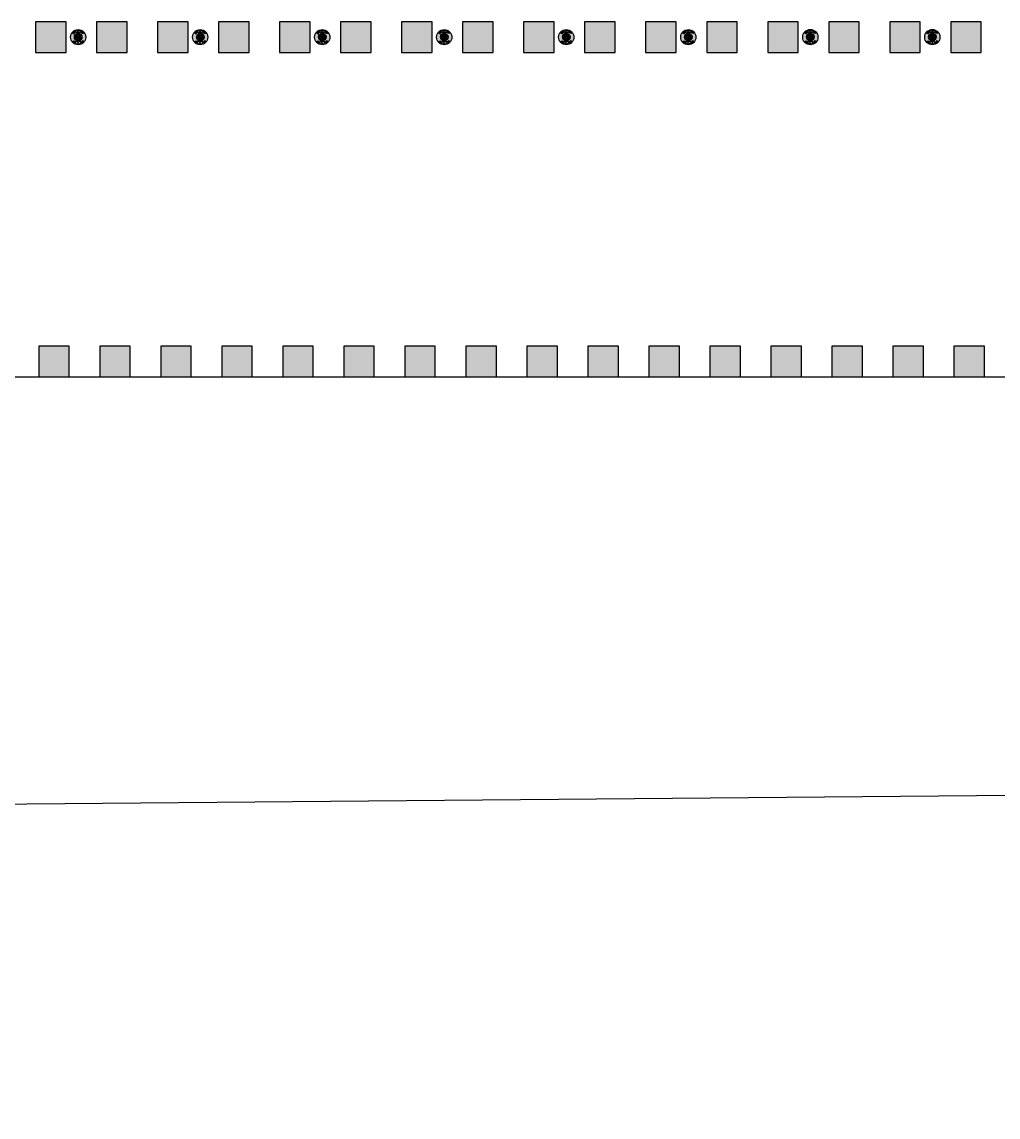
# Model space of a CAD drawing. Header units: metres. Extents: x 668617 to 675126, y 2286318 to 2293677.
# Drawn here: x 668762.32 to 668775.12, y 2287193.01 to 2287207.37 of the extents above; entities that cross this region are included whole.
import ezdxf

# ---------------------------------------------------------------- set-up
doc = ezdxf.new("R2010")
doc.units = ezdxf.units.M
doc.header["$MEASUREMENT"] = 0
for name, color, linetype in [('DMTG-B-CuadrosVerdes', 94, 'Continuous'), ('DMTG-M-VIALETON', 92, 'Continuous'), ('DMTG-PB-BANQUETAS', 251, 'Continuous'), ('DMTG-PB-MANZANAS', 251, 'Continuous')]:
    doc.layers.add(name, color=color, linetype=linetype)

# ---------------------------------------------------------------- blocks, each defined once
blk = doc.blocks.new('*U114')
h = blk.add_hatch(color=256)
h.dxf.hatch_style = 1
h.paths.add_polyline_path([(11.958, 4.25), (12.358, 4.25), (12.358, 4.65), (11.958, 4.65)])
h = blk.add_hatch(color=256)
h.dxf.hatch_style = 1
h.paths.add_polyline_path([(11.958, 4.25), (12.358, 4.25), (12.358, 4.65), (11.958, 4.65)])
h = blk.add_hatch(color=256)
h.dxf.hatch_style = 1
h.paths.add_polyline_path([(12.758, 4.25), (13.158, 4.25), (13.158, 4.65), (12.758, 4.65)])
h = blk.add_hatch(color=256)
h.dxf.hatch_style = 1
h.paths.add_polyline_path([(12.758, 4.25), (13.158, 4.25), (13.158, 4.65), (12.758, 4.65)])
h = blk.add_hatch(color=256)
h.dxf.hatch_style = 1
h.paths.add_polyline_path([(13.558, 4.25), (13.958, 4.25), (13.958, 4.65), (13.558, 4.65)])
h = blk.add_hatch(color=256)
h.dxf.hatch_style = 1
h.paths.add_polyline_path([(13.558, 4.25), (13.958, 4.25), (13.958, 4.65), (13.558, 4.65)])
h = blk.add_hatch(color=256)
h.dxf.hatch_style = 1
h.paths.add_polyline_path([(14.358, 4.25), (14.758, 4.25), (14.758, 4.65), (14.358, 4.65)])
h = blk.add_hatch(color=256)
h.dxf.hatch_style = 1
h.paths.add_polyline_path([(14.358, 4.25), (14.758, 4.25), (14.758, 4.65), (14.358, 4.65)])
h = blk.add_hatch(color=256)
h.dxf.hatch_style = 1
h.paths.add_polyline_path([(15.158, 4.25), (15.558, 4.25), (15.558, 4.65), (15.158, 4.65)])
h = blk.add_hatch(color=256)
h.dxf.hatch_style = 1
h.paths.add_polyline_path([(15.158, 4.25), (15.558, 4.25), (15.558, 4.65), (15.158, 4.65)])
h = blk.add_hatch(color=256)
h.dxf.hatch_style = 1
h.paths.add_polyline_path([(15.958, 4.25), (16.358, 4.25), (16.358, 4.65), (15.958, 4.65)])
h = blk.add_hatch(color=256)
h.dxf.hatch_style = 1
h.paths.add_polyline_path([(15.958, 4.25), (16.358, 4.25), (16.358, 4.65), (15.958, 4.65)])
h = blk.add_hatch(color=256)
h.dxf.hatch_style = 1
h.paths.add_polyline_path([(16.758, 4.25), (17.158, 4.25), (17.158, 4.65), (16.758, 4.65)])
h = blk.add_hatch(color=256)
h.dxf.hatch_style = 1
h.paths.add_polyline_path([(16.758, 4.25), (17.158, 4.25), (17.158, 4.65), (16.758, 4.65)])
h = blk.add_hatch(color=256)
h.dxf.hatch_style = 1
h.paths.add_polyline_path([(17.558, 4.25), (17.958, 4.25), (17.958, 4.65), (17.558, 4.65)])
h = blk.add_hatch(color=256)
h.dxf.hatch_style = 1
h.paths.add_polyline_path([(17.558, 4.25), (17.958, 4.25), (17.958, 4.65), (17.558, 4.65)])
h = blk.add_hatch(color=256)
h.dxf.hatch_style = 1
h.paths.add_polyline_path([(18.358, 4.25), (18.758, 4.25), (18.758, 4.65), (18.358, 4.65)])
h = blk.add_hatch(color=256)
h.dxf.hatch_style = 1
h.paths.add_polyline_path([(18.358, 4.25), (18.758, 4.25), (18.758, 4.65), (18.358, 4.65)])
h = blk.add_hatch(color=256)
h.dxf.hatch_style = 1
h.paths.add_polyline_path([(19.158, 4.25), (19.558, 4.25), (19.558, 4.65), (19.158, 4.65)])
h = blk.add_hatch(color=256)
h.dxf.hatch_style = 1
h.paths.add_polyline_path([(19.158, 4.25), (19.558, 4.25), (19.558, 4.65), (19.158, 4.65)])
h = blk.add_hatch(color=256)
h.dxf.hatch_style = 1
h.paths.add_polyline_path([(19.958, 4.25), (20.358, 4.25), (20.358, 4.65), (19.958, 4.65)])
h = blk.add_hatch(color=256)
h.dxf.hatch_style = 1
h.paths.add_polyline_path([(19.958, 4.25), (20.358, 4.25), (20.358, 4.65), (19.958, 4.65)])
h = blk.add_hatch(color=256)
h.dxf.hatch_style = 1
h.paths.add_polyline_path([(20.758, 4.25), (21.158, 4.25), (21.158, 4.65), (20.758, 4.65)])
h = blk.add_hatch(color=256)
h.dxf.hatch_style = 1
h.paths.add_polyline_path([(20.758, 4.25), (21.158, 4.25), (21.158, 4.65), (20.758, 4.65)])
h = blk.add_hatch(color=256)
h.dxf.hatch_style = 1
h.paths.add_polyline_path([(21.558, 4.25), (21.958, 4.25), (21.958, 4.65), (21.558, 4.65)])
h = blk.add_hatch(color=256)
h.dxf.hatch_style = 1
h.paths.add_polyline_path([(21.558, 4.25), (21.958, 4.25), (21.958, 4.65), (21.558, 4.65)])
h = blk.add_hatch(color=256)
h.dxf.hatch_style = 1
h.paths.add_polyline_path([(22.358, 4.25), (22.758, 4.25), (22.758, 4.65), (22.358, 4.65)])
h = blk.add_hatch(color=256)
h.dxf.hatch_style = 1
h.paths.add_polyline_path([(22.358, 4.25), (22.758, 4.25), (22.758, 4.65), (22.358, 4.65)])
h = blk.add_hatch(color=256)
h.dxf.hatch_style = 1
h.paths.add_polyline_path([(23.158, 4.25), (23.558, 4.25), (23.558, 4.65), (23.158, 4.65)])
h = blk.add_hatch(color=256)
h.dxf.hatch_style = 1
h.paths.add_polyline_path([(23.158, 4.25), (23.558, 4.25), (23.558, 4.65), (23.158, 4.65)])
h = blk.add_hatch(color=256)
h.dxf.hatch_style = 1
h.paths.add_polyline_path([(23.958, 4.25), (24.358, 4.25), (24.358, 4.65), (23.958, 4.65)])
h = blk.add_hatch(color=256)
h.dxf.hatch_style = 1
h.paths.add_polyline_path([(23.958, 4.25), (24.358, 4.25), (24.358, 4.65), (23.958, 4.65)])
h = blk.add_hatch(color=256)
h.dxf.hatch_style = 1
h.paths.add_polyline_path([(12, 0), (12.4, 0), (12.4, 0.4), (12, 0.4)])
h = blk.add_hatch(color=256)
h.dxf.hatch_style = 1
h.paths.add_polyline_path([(12, 0), (12.4, 0), (12.4, 0.4), (12, 0.4)])
h = blk.add_hatch(color=256)
h.dxf.hatch_style = 1
h.paths.add_polyline_path([(12.8, 0), (13.2, 0), (13.2, 0.4), (12.8, 0.4)])
h = blk.add_hatch(color=256)
h.dxf.hatch_style = 1
h.paths.add_polyline_path([(12.8, 0), (13.2, 0), (13.2, 0.4), (12.8, 0.4)])
h = blk.add_hatch(color=256)
h.dxf.hatch_style = 1
h.paths.add_polyline_path([(13.6, 0), (14, 0), (14, 0.4), (13.6, 0.4)])
h = blk.add_hatch(color=256)
h.dxf.hatch_style = 1
h.paths.add_polyline_path([(13.6, 0), (14, 0), (14, 0.4), (13.6, 0.4)])
h = blk.add_hatch(color=256)
h.dxf.hatch_style = 1
h.paths.add_polyline_path([(14.4, 0), (14.8, 0), (14.8, 0.4), (14.4, 0.4)])
h = blk.add_hatch(color=256)
h.dxf.hatch_style = 1
h.paths.add_polyline_path([(14.4, 0), (14.8, 0), (14.8, 0.4), (14.4, 0.4)])
h = blk.add_hatch(color=256)
h.dxf.hatch_style = 1
h.paths.add_polyline_path([(15.2, 0), (15.6, 0), (15.6, 0.4), (15.2, 0.4)])
h = blk.add_hatch(color=256)
h.dxf.hatch_style = 1
h.paths.add_polyline_path([(15.2, 0), (15.6, 0), (15.6, 0.4), (15.2, 0.4)])
h = blk.add_hatch(color=256)
h.dxf.hatch_style = 1
h.paths.add_polyline_path([(16, 0), (16.4, 0), (16.4, 0.4), (16, 0.4)])
h = blk.add_hatch(color=256)
h.dxf.hatch_style = 1
h.paths.add_polyline_path([(16, 0), (16.4, 0), (16.4, 0.4), (16, 0.4)])
h = blk.add_hatch(color=256)
h.dxf.hatch_style = 1
h.paths.add_polyline_path([(16.8, 0), (17.2, 0), (17.2, 0.4), (16.8, 0.4)])
h = blk.add_hatch(color=256)
h.dxf.hatch_style = 1
h.paths.add_polyline_path([(16.8, 0), (17.2, 0), (17.2, 0.4), (16.8, 0.4)])
h = blk.add_hatch(color=256)
h.dxf.hatch_style = 1
h.paths.add_polyline_path([(17.6, 0), (18, 0), (18, 0.4), (17.6, 0.4)])
h = blk.add_hatch(color=256)
h.dxf.hatch_style = 1
h.paths.add_polyline_path([(17.6, 0), (18, 0), (18, 0.4), (17.6, 0.4)])
h = blk.add_hatch(color=256)
h.dxf.hatch_style = 1
h.paths.add_polyline_path([(18.4, 0), (18.8, 0), (18.8, 0.4), (18.4, 0.4)])
h = blk.add_hatch(color=256)
h.dxf.hatch_style = 1
h.paths.add_polyline_path([(18.4, 0), (18.8, 0), (18.8, 0.4), (18.4, 0.4)])
h = blk.add_hatch(color=256)
h.dxf.hatch_style = 1
h.paths.add_polyline_path([(19.2, 0), (19.6, 0), (19.6, 0.4), (19.2, 0.4)])
h = blk.add_hatch(color=256)
h.dxf.hatch_style = 1
h.paths.add_polyline_path([(19.2, 0), (19.6, 0), (19.6, 0.4), (19.2, 0.4)])
h = blk.add_hatch(color=256)
h.dxf.hatch_style = 1
h.paths.add_polyline_path([(20, 0), (20.4, 0), (20.4, 0.4), (20, 0.4)])
h = blk.add_hatch(color=256)
h.dxf.hatch_style = 1
h.paths.add_polyline_path([(20, 0), (20.4, 0), (20.4, 0.4), (20, 0.4)])
h = blk.add_hatch(color=256)
h.dxf.hatch_style = 1
h.paths.add_polyline_path([(20.8, 0), (21.2, 0), (21.2, 0.4), (20.8, 0.4)])
h = blk.add_hatch(color=256)
h.dxf.hatch_style = 1
h.paths.add_polyline_path([(20.8, 0), (21.2, 0), (21.2, 0.4), (20.8, 0.4)])
h = blk.add_hatch(color=256)
h.dxf.hatch_style = 1
h.paths.add_polyline_path([(21.6, 0), (22, 0), (22, 0.4), (21.6, 0.4)])
h = blk.add_hatch(color=256)
h.dxf.hatch_style = 1
h.paths.add_polyline_path([(21.6, 0), (22, 0), (22, 0.4), (21.6, 0.4)])
h = blk.add_hatch(color=256)
h.dxf.hatch_style = 1
h.paths.add_polyline_path([(22.4, 0), (22.8, 0), (22.8, 0.4), (22.4, 0.4)])
h = blk.add_hatch(color=256)
h.dxf.hatch_style = 1
h.paths.add_polyline_path([(22.4, 0), (22.8, 0), (22.8, 0.4), (22.4, 0.4)])
h = blk.add_hatch(color=256)
h.dxf.hatch_style = 1
h.paths.add_polyline_path([(23.2, 0), (23.6, 0), (23.6, 0.4), (23.2, 0.4)])
h = blk.add_hatch(color=256)
h.dxf.hatch_style = 1
h.paths.add_polyline_path([(23.2, 0), (23.6, 0), (23.6, 0.4), (23.2, 0.4)])
h = blk.add_hatch(color=256)
h.dxf.hatch_style = 1
h.paths.add_polyline_path([(24, 0), (24.4, 0), (24.4, 0.4), (24, 0.4)])
h = blk.add_hatch(color=256)
h.dxf.hatch_style = 1
h.paths.add_polyline_path([(24, 0), (24.4, 0), (24.4, 0.4), (24, 0.4)])
for points in [[(11.958, 4.25), (12.358, 4.25), (12.358, 4.65), (11.958, 4.65)], [(11.958, 4.25), (12.358, 4.25), (12.358, 4.65), (11.958, 4.65)], [(12.758, 4.25), (13.158, 4.25), (13.158, 4.65), (12.758, 4.65)], [(12.758, 4.25), (13.158, 4.25), (13.158, 4.65), (12.758, 4.65)], [(13.558, 4.25), (13.958, 4.25), (13.958, 4.65), (13.558, 4.65)], [(13.558, 4.25), (13.958, 4.25), (13.958, 4.65), (13.558, 4.65)], [(14.358, 4.25), (14.758, 4.25), (14.758, 4.65), (14.358, 4.65)], [(14.358, 4.25), (14.758, 4.25), (14.758, 4.65), (14.358, 4.65)], [(15.158, 4.25), (15.558, 4.25), (15.558, 4.65), (15.158, 4.65)], [(15.158, 4.25), (15.558, 4.25), (15.558, 4.65), (15.158, 4.65)], [(15.958, 4.25), (16.358, 4.25), (16.358, 4.65), (15.958, 4.65)], [(15.958, 4.25), (16.358, 4.25), (16.358, 4.65), (15.958, 4.65)], [(16.758, 4.25), (17.158, 4.25), (17.158, 4.65), (16.758, 4.65)], [(16.758, 4.25), (17.158, 4.25), (17.158, 4.65), (16.758, 4.65)], [(17.558, 4.25), (17.958, 4.25), (17.958, 4.65), (17.558, 4.65)], [(17.558, 4.25), (17.958, 4.25), (17.958, 4.65), (17.558, 4.65)], [(18.358, 4.25), (18.758, 4.25), (18.758, 4.65), (18.358, 4.65)], [(18.358, 4.25), (18.758, 4.25), (18.758, 4.65), (18.358, 4.65)], [(19.158, 4.25), (19.558, 4.25), (19.558, 4.65), (19.158, 4.65)], [(19.158, 4.25), (19.558, 4.25), (19.558, 4.65), (19.158, 4.65)], [(19.958, 4.25), (20.358, 4.25), (20.358, 4.65), (19.958, 4.65)], [(19.958, 4.25), (20.358, 4.25), (20.358, 4.65), (19.958, 4.65)], [(20.758, 4.25), (21.158, 4.25), (21.158, 4.65), (20.758, 4.65)], [(20.758, 4.25), (21.158, 4.25), (21.158, 4.65), (20.758, 4.65)], [(21.558, 4.25), (21.958, 4.25), (21.958, 4.65), (21.558, 4.65)], [(21.558, 4.25), (21.958, 4.25), (21.958, 4.65), (21.558, 4.65)], [(22.358, 4.25), (22.758, 4.25), (22.758, 4.65), (22.358, 4.65)], [(22.358, 4.25), (22.758, 4.25), (22.758, 4.65), (22.358, 4.65)], [(23.158, 4.25), (23.558, 4.25), (23.558, 4.65), (23.158, 4.65)], [(23.158, 4.25), (23.558, 4.25), (23.558, 4.65), (23.158, 4.65)], [(23.958, 4.25), (24.358, 4.25), (24.358, 4.65), (23.958, 4.65)], [(23.958, 4.25), (24.358, 4.25), (24.358, 4.65), (23.958, 4.65)], [(12, 0), (12.4, 0), (12.4, 0.4), (12, 0.4)], [(12, 0), (12.4, 0), (12.4, 0.4), (12, 0.4)], [(12.8, 0), (13.2, 0), (13.2, 0.4), (12.8, 0.4)], [(12.8, 0), (13.2, 0), (13.2, 0.4), (12.8, 0.4)], [(13.6, 0), (14, 0), (14, 0.4), (13.6, 0.4)], [(13.6, 0), (14, 0), (14, 0.4), (13.6, 0.4)], [(14.4, 0), (14.8, 0), (14.8, 0.4), (14.4, 0.4)], [(14.4, 0), (14.8, 0), (14.8, 0.4), (14.4, 0.4)], [(15.2, 0), (15.6, 0), (15.6, 0.4), (15.2, 0.4)], [(15.2, 0), (15.6, 0), (15.6, 0.4), (15.2, 0.4)], [(16, 0), (16.4, 0), (16.4, 0.4), (16, 0.4)], [(16, 0), (16.4, 0), (16.4, 0.4), (16, 0.4)], [(16.8, 0), (17.2, 0), (17.2, 0.4), (16.8, 0.4)], [(16.8, 0), (17.2, 0), (17.2, 0.4), (16.8, 0.4)], [(17.6, 0), (18, 0), (18, 0.4), (17.6, 0.4)], [(17.6, 0), (18, 0), (18, 0.4), (17.6, 0.4)], [(18.4, 0), (18.8, 0), (18.8, 0.4), (18.4, 0.4)], [(18.4, 0), (18.8, 0), (18.8, 0.4), (18.4, 0.4)], [(19.2, 0), (19.6, 0), (19.6, 0.4), (19.2, 0.4)], [(19.2, 0), (19.6, 0), (19.6, 0.4), (19.2, 0.4)], [(20, 0), (20.4, 0), (20.4, 0.4), (20, 0.4)], [(20, 0), (20.4, 0), (20.4, 0.4), (20, 0.4)], [(20.8, 0), (21.2, 0), (21.2, 0.4), (20.8, 0.4)], [(20.8, 0), (21.2, 0), (21.2, 0.4), (20.8, 0.4)], [(21.6, 0), (22, 0), (22, 0.4), (21.6, 0.4)], [(21.6, 0), (22, 0), (22, 0.4), (21.6, 0.4)], [(22.4, 0), (22.8, 0), (22.8, 0.4), (22.4, 0.4)], [(22.4, 0), (22.8, 0), (22.8, 0.4), (22.4, 0.4)], [(23.2, 0), (23.6, 0), (23.6, 0.4), (23.2, 0.4)], [(23.2, 0), (23.6, 0), (23.6, 0.4), (23.2, 0.4)], [(24, 0), (24.4, 0), (24.4, 0.4), (24, 0.4)], [(24, 0), (24.4, 0), (24.4, 0.4), (24, 0.4)]]:
    blk.add_lwpolyline(points, close=True)
blk = doc.blocks.new('*U35')
at = {"true_color": 0x58ba48}
h = blk.add_hatch(color=85, dxfattribs=at)
h.dxf.hatch_style = 1
h.paths.add_polyline_path([(-15.55, 11.3, 1), (-15.45, 11.3, 1)], flags=0)
h.paths.add_polyline_path([(-15.55, 11.368), (-15.561, 11.379, 0.062746), (-15.579, 11.361), (-15.568, 11.35, 0.413879), (-15.55, 11.35, 0.414549)], flags=17)
h.paths.add_polyline_path([(-15.553, 11.359, -1), (-15.565, 11.359, -1)], flags=16)
h.paths.add_polyline_path([(-15.55, 11.3, 1), (-15.45, 11.3, 1)], flags=16)
h.paths.add_polyline_path([(-15.438, 11.379), (-15.449, 11.368, 0.413879), (-15.449, 11.35, 0.414549), (-15.431, 11.35), (-15.421, 11.361, 0.062746)], flags=17)
h.paths.add_polyline_path([(-15.434, 11.359, -1), (-15.446, 11.359, -1)], flags=16)
h.paths.add_polyline_path([(-15.421, 11.238), (-15.431, 11.249, 0.413879), (-15.449, 11.249, 0.414549), (-15.449, 11.231), (-15.438, 11.221, 0.062746)], flags=17)
h.paths.add_polyline_path([(-15.446, 11.24, -1), (-15.434, 11.24, -1)], flags=16)
h.paths.add_polyline_path([(-15.55, 11.249, 0.414549), (-15.568, 11.249), (-15.579, 11.238, 0.062746), (-15.561, 11.221), (-15.55, 11.231, 0.413879)], flags=17)
h.paths.add_polyline_path([(-15.565, 11.24, -1), (-15.553, 11.24, -1)], flags=16)
h.paths.add_polyline_path([(-15.421, 11.361), (-15.431, 11.35, -0.414549), (-15.449, 11.35, -0.413879), (-15.449, 11.368), (-15.438, 11.379, 0.342564), (-15.561, 11.379), (-15.55, 11.368, -0.414549), (-15.55, 11.35, -0.413879), (-15.568, 11.35), (-15.579, 11.361, 0.166532), (-15.6, 11.3, 0.166532), (-15.579, 11.238), (-15.568, 11.249, -0.414549), (-15.55, 11.249, -0.413879), (-15.55, 11.231), (-15.561, 11.221, 0.342564), (-15.438, 11.221), (-15.449, 11.231, -0.414549), (-15.449, 11.249, -0.413879), (-15.431, 11.249), (-15.421, 11.238, 0.166532), (-15.4, 11.3, 0.166532)])
h.paths.add_polyline_path([(-15.45, 11.3, -1), (-15.55, 11.3, -1)], flags=0)
h.paths.add_polyline_path([(-15.471, 11.355, 0.245947), (-15.529, 11.355), (-15.54, 11.377, -0.245947), (-15.459, 11.377)], flags=16)
h.paths.add_polyline_path([(-15.471, 11.244), (-15.459, 11.222, -0.245947), (-15.54, 11.222), (-15.529, 11.244, 0.245947)], flags=16)
h = blk.add_hatch(color=85, dxfattribs=at)
h.dxf.hatch_style = 1
h.paths.add_polyline_path([(-15.55, 11.3, 1), (-15.45, 11.3, 1)])
at = {"true_color": 0xc7c8ca}
h = blk.add_hatch(color=9, dxfattribs=at)
h.dxf.hatch_style = 1
h.paths.add_polyline_path([(-15.459, 11.377, 0.245947), (-15.54, 11.377), (-15.529, 11.355, -0.245947), (-15.471, 11.355)])
h.paths.add_polyline_path([(-15.459, 11.222), (-15.471, 11.244, -0.245947), (-15.529, 11.244), (-15.54, 11.222, 0.245947)])
at = {"true_color": 0x58ba48}
h = blk.add_hatch(color=85, dxfattribs=at)
h.dxf.hatch_style = 1
h.paths.add_polyline_path([(-13.95, 11.3, 1), (-13.85, 11.3, 1)], flags=0)
h.paths.add_polyline_path([(-13.95, 11.368), (-13.961, 11.379, 0.062746), (-13.979, 11.361), (-13.968, 11.35, 0.413879), (-13.95, 11.35, 0.414549)], flags=17)
h.paths.add_polyline_path([(-13.953, 11.359, -1), (-13.965, 11.359, -1)], flags=16)
h.paths.add_polyline_path([(-13.95, 11.3, 1), (-13.85, 11.3, 1)], flags=16)
h.paths.add_polyline_path([(-13.838, 11.379), (-13.849, 11.368, 0.413879), (-13.849, 11.35, 0.414549), (-13.831, 11.35), (-13.821, 11.361, 0.062746)], flags=17)
h.paths.add_polyline_path([(-13.834, 11.359, -1), (-13.846, 11.359, -1)], flags=16)
h.paths.add_polyline_path([(-13.821, 11.238), (-13.831, 11.249, 0.413879), (-13.849, 11.249, 0.414549), (-13.849, 11.231), (-13.838, 11.221, 0.062746)], flags=17)
h.paths.add_polyline_path([(-13.846, 11.24, -1), (-13.834, 11.24, -1)], flags=16)
h.paths.add_polyline_path([(-13.95, 11.249, 0.414549), (-13.968, 11.249), (-13.979, 11.238, 0.062746), (-13.961, 11.221), (-13.95, 11.231, 0.413879)], flags=17)
h.paths.add_polyline_path([(-13.965, 11.24, -1), (-13.953, 11.24, -1)], flags=16)
h.paths.add_polyline_path([(-13.821, 11.361), (-13.831, 11.35, -0.414549), (-13.849, 11.35, -0.413879), (-13.849, 11.368), (-13.838, 11.379, 0.342564), (-13.961, 11.379), (-13.95, 11.368, -0.414549), (-13.95, 11.35, -0.413879), (-13.968, 11.35), (-13.979, 11.361, 0.166532), (-14, 11.3, 0.166532), (-13.979, 11.238), (-13.968, 11.249, -0.414549), (-13.95, 11.249, -0.413879), (-13.95, 11.231), (-13.961, 11.221, 0.342564), (-13.838, 11.221), (-13.849, 11.231, -0.414549), (-13.849, 11.249, -0.413879), (-13.831, 11.249), (-13.821, 11.238, 0.166532), (-13.8, 11.3, 0.166532)])
h.paths.add_polyline_path([(-13.85, 11.3, -1), (-13.95, 11.3, -1)], flags=0)
h.paths.add_polyline_path([(-13.871, 11.355, 0.245947), (-13.929, 11.355), (-13.94, 11.377, -0.245947), (-13.859, 11.377)], flags=16)
h.paths.add_polyline_path([(-13.871, 11.244), (-13.859, 11.222, -0.245947), (-13.94, 11.222), (-13.929, 11.244, 0.245947)], flags=16)
h = blk.add_hatch(color=85, dxfattribs=at)
h.dxf.hatch_style = 1
h.paths.add_polyline_path([(-13.95, 11.3, 1), (-13.85, 11.3, 1)])
at = {"true_color": 0xc7c8ca}
h = blk.add_hatch(color=9, dxfattribs=at)
h.dxf.hatch_style = 1
h.paths.add_polyline_path([(-13.859, 11.377, 0.245947), (-13.94, 11.377), (-13.929, 11.355, -0.245947), (-13.871, 11.355)])
h.paths.add_polyline_path([(-13.859, 11.222), (-13.871, 11.244, -0.245947), (-13.929, 11.244), (-13.94, 11.222, 0.245947)])
at = {"true_color": 0x58ba48}
h = blk.add_hatch(color=85, dxfattribs=at)
h.dxf.hatch_style = 1
h.paths.add_polyline_path([(-12.35, 11.3, 1), (-12.25, 11.3, 1)], flags=0)
h.paths.add_polyline_path([(-12.35, 11.368), (-12.361, 11.379, 0.062746), (-12.379, 11.361), (-12.368, 11.35, 0.413879), (-12.35, 11.35, 0.414549)], flags=17)
h.paths.add_polyline_path([(-12.353, 11.359, -1), (-12.365, 11.359, -1)], flags=16)
h.paths.add_polyline_path([(-12.35, 11.3, 1), (-12.25, 11.3, 1)], flags=16)
h.paths.add_polyline_path([(-12.238, 11.379), (-12.249, 11.368, 0.413879), (-12.249, 11.35, 0.414549), (-12.231, 11.35), (-12.221, 11.361, 0.062746)], flags=17)
h.paths.add_polyline_path([(-12.234, 11.359, -1), (-12.246, 11.359, -1)], flags=16)
h.paths.add_polyline_path([(-12.221, 11.238), (-12.231, 11.249, 0.413879), (-12.249, 11.249, 0.414549), (-12.249, 11.231), (-12.238, 11.221, 0.062746)], flags=17)
h.paths.add_polyline_path([(-12.246, 11.24, -1), (-12.234, 11.24, -1)], flags=16)
h.paths.add_polyline_path([(-12.35, 11.249, 0.414549), (-12.368, 11.249), (-12.379, 11.238, 0.062746), (-12.361, 11.221), (-12.35, 11.231, 0.413879)], flags=17)
h.paths.add_polyline_path([(-12.365, 11.24, -1), (-12.353, 11.24, -1)], flags=16)
h.paths.add_polyline_path([(-12.221, 11.361), (-12.231, 11.35, -0.414549), (-12.249, 11.35, -0.413879), (-12.249, 11.368), (-12.238, 11.379, 0.342564), (-12.361, 11.379), (-12.35, 11.368, -0.414549), (-12.35, 11.35, -0.413879), (-12.368, 11.35), (-12.379, 11.361, 0.166532), (-12.4, 11.3, 0.166532), (-12.379, 11.238), (-12.368, 11.249, -0.414549), (-12.35, 11.249, -0.413879), (-12.35, 11.231), (-12.361, 11.221, 0.342564), (-12.238, 11.221), (-12.249, 11.231, -0.414549), (-12.249, 11.249, -0.413879), (-12.231, 11.249), (-12.221, 11.238, 0.166532), (-12.2, 11.3, 0.166532)])
h.paths.add_polyline_path([(-12.25, 11.3, -1), (-12.35, 11.3, -1)], flags=0)
h.paths.add_polyline_path([(-12.271, 11.355, 0.245947), (-12.329, 11.355), (-12.34, 11.377, -0.245947), (-12.259, 11.377)], flags=16)
h.paths.add_polyline_path([(-12.271, 11.244), (-12.259, 11.222, -0.245947), (-12.34, 11.222), (-12.329, 11.244, 0.245947)], flags=16)
h = blk.add_hatch(color=85, dxfattribs=at)
h.dxf.hatch_style = 1
h.paths.add_polyline_path([(-12.35, 11.3, 1), (-12.25, 11.3, 1)])
at = {"true_color": 0xc7c8ca}
h = blk.add_hatch(color=9, dxfattribs=at)
h.dxf.hatch_style = 1
h.paths.add_polyline_path([(-12.259, 11.377, 0.245947), (-12.34, 11.377), (-12.329, 11.355, -0.245947), (-12.271, 11.355)])
h.paths.add_polyline_path([(-12.259, 11.222), (-12.271, 11.244, -0.245947), (-12.329, 11.244), (-12.34, 11.222, 0.245947)])
at = {"true_color": 0x58ba48}
h = blk.add_hatch(color=85, dxfattribs=at)
h.dxf.hatch_style = 1
h.paths.add_polyline_path([(-10.75, 11.3, 1), (-10.65, 11.3, 1)], flags=0)
h.paths.add_polyline_path([(-10.75, 11.368), (-10.761, 11.379, 0.062746), (-10.779, 11.361), (-10.768, 11.35, 0.413879), (-10.75, 11.35, 0.414549)], flags=17)
h.paths.add_polyline_path([(-10.753, 11.359, -1), (-10.765, 11.359, -1)], flags=16)
h.paths.add_polyline_path([(-10.75, 11.3, 1), (-10.65, 11.3, 1)], flags=16)
h.paths.add_polyline_path([(-10.638, 11.379), (-10.649, 11.368, 0.413879), (-10.649, 11.35, 0.414549), (-10.631, 11.35), (-10.621, 11.361, 0.062746)], flags=17)
h.paths.add_polyline_path([(-10.634, 11.359, -1), (-10.646, 11.359, -1)], flags=16)
h.paths.add_polyline_path([(-10.621, 11.238), (-10.631, 11.249, 0.413879), (-10.649, 11.249, 0.414549), (-10.649, 11.231), (-10.638, 11.221, 0.062746)], flags=17)
h.paths.add_polyline_path([(-10.646, 11.24, -1), (-10.634, 11.24, -1)], flags=16)
h.paths.add_polyline_path([(-10.75, 11.249, 0.414549), (-10.768, 11.249), (-10.779, 11.238, 0.062746), (-10.761, 11.221), (-10.75, 11.231, 0.413879)], flags=17)
h.paths.add_polyline_path([(-10.765, 11.24, -1), (-10.753, 11.24, -1)], flags=16)
h.paths.add_polyline_path([(-10.621, 11.361), (-10.631, 11.35, -0.414549), (-10.649, 11.35, -0.413879), (-10.649, 11.368), (-10.638, 11.379, 0.342564), (-10.761, 11.379), (-10.75, 11.368, -0.414549), (-10.75, 11.35, -0.413879), (-10.768, 11.35), (-10.779, 11.361, 0.166532), (-10.8, 11.3, 0.166532), (-10.779, 11.238), (-10.768, 11.249, -0.414549), (-10.75, 11.249, -0.413879), (-10.75, 11.231), (-10.761, 11.221, 0.342564), (-10.638, 11.221), (-10.649, 11.231, -0.414549), (-10.649, 11.249, -0.413879), (-10.631, 11.249), (-10.621, 11.238, 0.166532), (-10.6, 11.3, 0.166532)])
h.paths.add_polyline_path([(-10.65, 11.3, -1), (-10.75, 11.3, -1)], flags=0)
h.paths.add_polyline_path([(-10.671, 11.355, 0.245947), (-10.729, 11.355), (-10.74, 11.377, -0.245947), (-10.659, 11.377)], flags=16)
h.paths.add_polyline_path([(-10.671, 11.244), (-10.659, 11.222, -0.245947), (-10.74, 11.222), (-10.729, 11.244, 0.245947)], flags=16)
h = blk.add_hatch(color=85, dxfattribs=at)
h.dxf.hatch_style = 1
h.paths.add_polyline_path([(-10.75, 11.3, 1), (-10.65, 11.3, 1)])
at = {"true_color": 0xc7c8ca}
h = blk.add_hatch(color=9, dxfattribs=at)
h.dxf.hatch_style = 1
h.paths.add_polyline_path([(-10.659, 11.377, 0.245947), (-10.74, 11.377), (-10.729, 11.355, -0.245947), (-10.671, 11.355)])
h.paths.add_polyline_path([(-10.659, 11.222), (-10.671, 11.244, -0.245947), (-10.729, 11.244), (-10.74, 11.222, 0.245947)])
at = {"true_color": 0x58ba48}
h = blk.add_hatch(color=85, dxfattribs=at)
h.dxf.hatch_style = 1
h.paths.add_polyline_path([(-9.15, 11.3, 1), (-9.05, 11.3, 1)], flags=0)
h.paths.add_polyline_path([(-9.15, 11.368), (-9.161, 11.379, 0.062746), (-9.179, 11.361), (-9.168, 11.35, 0.413879), (-9.15, 11.35, 0.414549)], flags=17)
h.paths.add_polyline_path([(-9.153, 11.359, -1), (-9.165, 11.359, -1)], flags=16)
h.paths.add_polyline_path([(-9.15, 11.3, 1), (-9.05, 11.3, 1)], flags=16)
h.paths.add_polyline_path([(-9.038, 11.379), (-9.049, 11.368, 0.413879), (-9.049, 11.35, 0.414549), (-9.031, 11.35), (-9.021, 11.361, 0.062746)], flags=17)
h.paths.add_polyline_path([(-9.034, 11.359, -1), (-9.046, 11.359, -1)], flags=16)
h.paths.add_polyline_path([(-9.021, 11.238), (-9.031, 11.249, 0.413879), (-9.049, 11.249, 0.414549), (-9.049, 11.231), (-9.038, 11.221, 0.062746)], flags=17)
h.paths.add_polyline_path([(-9.046, 11.24, -1), (-9.034, 11.24, -1)], flags=16)
h.paths.add_polyline_path([(-9.15, 11.249, 0.414549), (-9.168, 11.249), (-9.179, 11.238, 0.062746), (-9.161, 11.221), (-9.15, 11.231, 0.413879)], flags=17)
h.paths.add_polyline_path([(-9.165, 11.24, -1), (-9.153, 11.24, -1)], flags=16)
h.paths.add_polyline_path([(-9.021, 11.361), (-9.031, 11.35, -0.414549), (-9.049, 11.35, -0.413879), (-9.049, 11.368), (-9.038, 11.379, 0.342564), (-9.161, 11.379), (-9.15, 11.368, -0.414549), (-9.15, 11.35, -0.413879), (-9.168, 11.35), (-9.179, 11.361, 0.166532), (-9.2, 11.3, 0.166532), (-9.179, 11.238), (-9.168, 11.249, -0.414549), (-9.15, 11.249, -0.413879), (-9.15, 11.231), (-9.161, 11.221, 0.342564), (-9.038, 11.221), (-9.049, 11.231, -0.414549), (-9.049, 11.249, -0.413879), (-9.031, 11.249), (-9.021, 11.238, 0.166532), (-9, 11.3, 0.166532)])
h.paths.add_polyline_path([(-9.05, 11.3, -1), (-9.15, 11.3, -1)], flags=0)
h.paths.add_polyline_path([(-9.071, 11.355, 0.245947), (-9.129, 11.355), (-9.14, 11.377, -0.245947), (-9.059, 11.377)], flags=16)
h.paths.add_polyline_path([(-9.071, 11.244), (-9.059, 11.222, -0.245947), (-9.14, 11.222), (-9.129, 11.244, 0.245947)], flags=16)
h = blk.add_hatch(color=85, dxfattribs=at)
h.dxf.hatch_style = 1
h.paths.add_polyline_path([(-9.15, 11.3, 1), (-9.05, 11.3, 1)])
at = {"true_color": 0xc7c8ca}
h = blk.add_hatch(color=9, dxfattribs=at)
h.dxf.hatch_style = 1
h.paths.add_polyline_path([(-9.059, 11.377, 0.245947), (-9.14, 11.377), (-9.129, 11.355, -0.245947), (-9.071, 11.355)])
h.paths.add_polyline_path([(-9.059, 11.222), (-9.071, 11.244, -0.245947), (-9.129, 11.244), (-9.14, 11.222, 0.245947)])
at = {"true_color": 0x58ba48}
h = blk.add_hatch(color=85, dxfattribs=at)
h.dxf.hatch_style = 1
h.paths.add_polyline_path([(-7.55, 11.3, 1), (-7.45, 11.3, 1)], flags=0)
h.paths.add_polyline_path([(-7.55, 11.368), (-7.561, 11.379, 0.062746), (-7.579, 11.361), (-7.568, 11.35, 0.413879), (-7.55, 11.35, 0.414549)], flags=17)
h.paths.add_polyline_path([(-7.553, 11.359, -1), (-7.565, 11.359, -1)], flags=16)
h.paths.add_polyline_path([(-7.55, 11.3, 1), (-7.45, 11.3, 1)], flags=16)
h.paths.add_polyline_path([(-7.438, 11.379), (-7.449, 11.368, 0.413879), (-7.449, 11.35, 0.414549), (-7.431, 11.35), (-7.421, 11.361, 0.062746)], flags=17)
h.paths.add_polyline_path([(-7.434, 11.359, -1), (-7.446, 11.359, -1)], flags=16)
h.paths.add_polyline_path([(-7.421, 11.238), (-7.431, 11.249, 0.413879), (-7.449, 11.249, 0.414549), (-7.449, 11.231), (-7.438, 11.221, 0.062746)], flags=17)
h.paths.add_polyline_path([(-7.446, 11.24, -1), (-7.434, 11.24, -1)], flags=16)
h.paths.add_polyline_path([(-7.55, 11.249, 0.414549), (-7.568, 11.249), (-7.579, 11.238, 0.062746), (-7.561, 11.221), (-7.55, 11.231, 0.413879)], flags=17)
h.paths.add_polyline_path([(-7.565, 11.24, -1), (-7.553, 11.24, -1)], flags=16)
h.paths.add_polyline_path([(-7.421, 11.361), (-7.431, 11.35, -0.414549), (-7.449, 11.35, -0.413879), (-7.449, 11.368), (-7.438, 11.379, 0.342564), (-7.561, 11.379), (-7.55, 11.368, -0.414549), (-7.55, 11.35, -0.413879), (-7.568, 11.35), (-7.579, 11.361, 0.166532), (-7.6, 11.3, 0.166532), (-7.579, 11.238), (-7.568, 11.249, -0.414549), (-7.55, 11.249, -0.413879), (-7.55, 11.231), (-7.561, 11.221, 0.342564), (-7.438, 11.221), (-7.449, 11.231, -0.414549), (-7.449, 11.249, -0.413879), (-7.431, 11.249), (-7.421, 11.238, 0.166532), (-7.4, 11.3, 0.166532)])
h.paths.add_polyline_path([(-7.45, 11.3, -1), (-7.55, 11.3, -1)], flags=0)
h.paths.add_polyline_path([(-7.471, 11.355, 0.245947), (-7.529, 11.355), (-7.54, 11.377, -0.245947), (-7.459, 11.377)], flags=16)
h.paths.add_polyline_path([(-7.471, 11.244), (-7.459, 11.222, -0.245947), (-7.54, 11.222), (-7.529, 11.244, 0.245947)], flags=16)
h = blk.add_hatch(color=85, dxfattribs=at)
h.dxf.hatch_style = 1
h.paths.add_polyline_path([(-7.55, 11.3, 1), (-7.45, 11.3, 1)])
at = {"true_color": 0xc7c8ca}
h = blk.add_hatch(color=9, dxfattribs=at)
h.dxf.hatch_style = 1
h.paths.add_polyline_path([(-7.459, 11.377, 0.245947), (-7.54, 11.377), (-7.529, 11.355, -0.245947), (-7.471, 11.355)])
h.paths.add_polyline_path([(-7.459, 11.222), (-7.471, 11.244, -0.245947), (-7.529, 11.244), (-7.54, 11.222, 0.245947)])
at = {"true_color": 0x58ba48}
h = blk.add_hatch(color=85, dxfattribs=at)
h.dxf.hatch_style = 1
h.paths.add_polyline_path([(-5.95, 11.3, 1), (-5.85, 11.3, 1)], flags=0)
h.paths.add_polyline_path([(-5.95, 11.368), (-5.961, 11.379, 0.062746), (-5.979, 11.361), (-5.968, 11.35, 0.413879), (-5.95, 11.35, 0.414549)], flags=17)
h.paths.add_polyline_path([(-5.953, 11.359, -1), (-5.965, 11.359, -1)], flags=16)
h.paths.add_polyline_path([(-5.95, 11.3, 1), (-5.85, 11.3, 1)], flags=16)
h.paths.add_polyline_path([(-5.838, 11.379), (-5.849, 11.368, 0.413879), (-5.849, 11.35, 0.414549), (-5.831, 11.35), (-5.821, 11.361, 0.062746)], flags=17)
h.paths.add_polyline_path([(-5.834, 11.359, -1), (-5.846, 11.359, -1)], flags=16)
h.paths.add_polyline_path([(-5.821, 11.238), (-5.831, 11.249, 0.413879), (-5.849, 11.249, 0.414549), (-5.849, 11.231), (-5.838, 11.221, 0.062746)], flags=17)
h.paths.add_polyline_path([(-5.846, 11.24, -1), (-5.834, 11.24, -1)], flags=16)
h.paths.add_polyline_path([(-5.95, 11.249, 0.414549), (-5.968, 11.249), (-5.979, 11.238, 0.062746), (-5.961, 11.221), (-5.95, 11.231, 0.413879)], flags=17)
h.paths.add_polyline_path([(-5.965, 11.24, -1), (-5.953, 11.24, -1)], flags=16)
h.paths.add_polyline_path([(-5.821, 11.361), (-5.831, 11.35, -0.414549), (-5.849, 11.35, -0.413879), (-5.849, 11.368), (-5.838, 11.379, 0.342564), (-5.961, 11.379), (-5.95, 11.368, -0.414549), (-5.95, 11.35, -0.413879), (-5.968, 11.35), (-5.979, 11.361, 0.166532), (-6, 11.3, 0.166532), (-5.979, 11.238), (-5.968, 11.249, -0.414549), (-5.95, 11.249, -0.413879), (-5.95, 11.231), (-5.961, 11.221, 0.342564), (-5.838, 11.221), (-5.849, 11.231, -0.414549), (-5.849, 11.249, -0.413879), (-5.831, 11.249), (-5.821, 11.238, 0.166532), (-5.8, 11.3, 0.166532)])
h.paths.add_polyline_path([(-5.85, 11.3, -1), (-5.95, 11.3, -1)], flags=0)
h.paths.add_polyline_path([(-5.871, 11.355, 0.245947), (-5.929, 11.355), (-5.94, 11.377, -0.245947), (-5.859, 11.377)], flags=16)
h.paths.add_polyline_path([(-5.871, 11.244), (-5.859, 11.222, -0.245947), (-5.94, 11.222), (-5.929, 11.244, 0.245947)], flags=16)
h = blk.add_hatch(color=85, dxfattribs=at)
h.dxf.hatch_style = 1
h.paths.add_polyline_path([(-5.95, 11.3, 1), (-5.85, 11.3, 1)])
at = {"true_color": 0xc7c8ca}
h = blk.add_hatch(color=9, dxfattribs=at)
h.dxf.hatch_style = 1
h.paths.add_polyline_path([(-5.859, 11.377, 0.245947), (-5.94, 11.377), (-5.929, 11.355, -0.245947), (-5.871, 11.355)])
h.paths.add_polyline_path([(-5.859, 11.222), (-5.871, 11.244, -0.245947), (-5.929, 11.244), (-5.94, 11.222, 0.245947)])
at = {"true_color": 0x58ba48}
h = blk.add_hatch(color=85, dxfattribs=at)
h.dxf.hatch_style = 1
h.paths.add_polyline_path([(-4.35, 11.3, 1), (-4.25, 11.3, 1)], flags=0)
h.paths.add_polyline_path([(-4.35, 11.368), (-4.361, 11.379, 0.062746), (-4.379, 11.361), (-4.368, 11.35, 0.413879), (-4.35, 11.35, 0.414549)], flags=17)
h.paths.add_polyline_path([(-4.353, 11.359, -1), (-4.365, 11.359, -1)], flags=16)
h.paths.add_polyline_path([(-4.35, 11.3, 1), (-4.25, 11.3, 1)], flags=16)
h.paths.add_polyline_path([(-4.238, 11.379), (-4.249, 11.368, 0.413879), (-4.249, 11.35, 0.414549), (-4.231, 11.35), (-4.221, 11.361, 0.062746)], flags=17)
h.paths.add_polyline_path([(-4.234, 11.359, -1), (-4.246, 11.359, -1)], flags=16)
h.paths.add_polyline_path([(-4.221, 11.238), (-4.231, 11.249, 0.413879), (-4.249, 11.249, 0.414549), (-4.249, 11.231), (-4.238, 11.221, 0.062746)], flags=17)
h.paths.add_polyline_path([(-4.246, 11.24, -1), (-4.234, 11.24, -1)], flags=16)
h.paths.add_polyline_path([(-4.35, 11.249, 0.414549), (-4.368, 11.249), (-4.379, 11.238, 0.062746), (-4.361, 11.221), (-4.35, 11.231, 0.413879)], flags=17)
h.paths.add_polyline_path([(-4.365, 11.24, -1), (-4.353, 11.24, -1)], flags=16)
h.paths.add_polyline_path([(-4.221, 11.361), (-4.231, 11.35, -0.414549), (-4.249, 11.35, -0.413879), (-4.249, 11.368), (-4.238, 11.379, 0.342564), (-4.361, 11.379), (-4.35, 11.368, -0.414549), (-4.35, 11.35, -0.413879), (-4.368, 11.35), (-4.379, 11.361, 0.166532), (-4.4, 11.3, 0.166532), (-4.379, 11.238), (-4.368, 11.249, -0.414549), (-4.35, 11.249, -0.413879), (-4.35, 11.231), (-4.361, 11.221, 0.342564), (-4.238, 11.221), (-4.249, 11.231, -0.414549), (-4.249, 11.249, -0.413879), (-4.231, 11.249), (-4.221, 11.238, 0.166532), (-4.2, 11.3, 0.166532)])
h.paths.add_polyline_path([(-4.25, 11.3, -1), (-4.35, 11.3, -1)], flags=0)
h.paths.add_polyline_path([(-4.271, 11.355, 0.245947), (-4.329, 11.355), (-4.34, 11.377, -0.245947), (-4.259, 11.377)], flags=16)
h.paths.add_polyline_path([(-4.271, 11.244), (-4.259, 11.222, -0.245947), (-4.34, 11.222), (-4.329, 11.244, 0.245947)], flags=16)
h = blk.add_hatch(color=85, dxfattribs=at)
h.dxf.hatch_style = 1
h.paths.add_polyline_path([(-4.35, 11.3, 1), (-4.25, 11.3, 1)])
at = {"true_color": 0xc7c8ca}
h = blk.add_hatch(color=9, dxfattribs=at)
h.dxf.hatch_style = 1
h.paths.add_polyline_path([(-4.259, 11.377, 0.245947), (-4.34, 11.377), (-4.329, 11.355, -0.245947), (-4.271, 11.355)])
h.paths.add_polyline_path([(-4.259, 11.222), (-4.271, 11.244, -0.245947), (-4.329, 11.244), (-4.34, 11.222, 0.245947)])
at = {"color": 18, "true_color": 0x000000}
for points in [[(-15.55, 11.368), (-15.561, 11.379, 0.062746), (-15.579, 11.361), (-15.568, 11.35, 0.413879), (-15.55, 11.35, 0.414549)], [(-15.459, 11.377), (-15.471, 11.355, 0.245947), (-15.529, 11.355), (-15.54, 11.377, -0.245947)], [(-15.449, 11.368), (-15.438, 11.379, -0.062746), (-15.421, 11.361), (-15.431, 11.35, -0.413879), (-15.449, 11.35, -0.414549)], [(-13.95, 11.368), (-13.961, 11.379, 0.062746), (-13.979, 11.361), (-13.968, 11.35, 0.413879), (-13.95, 11.35, 0.414549)], [(-13.859, 11.377), (-13.871, 11.355, 0.245947), (-13.929, 11.355), (-13.94, 11.377, -0.245947)], [(-13.849, 11.368), (-13.838, 11.379, -0.062746), (-13.821, 11.361), (-13.831, 11.35, -0.413879), (-13.849, 11.35, -0.414549)], [(-12.35, 11.368), (-12.361, 11.379, 0.062746), (-12.379, 11.361), (-12.368, 11.35, 0.413879), (-12.35, 11.35, 0.414549)], [(-12.259, 11.377), (-12.271, 11.355, 0.245947), (-12.329, 11.355), (-12.34, 11.377, -0.245947)], [(-12.249, 11.368), (-12.238, 11.379, -0.062746), (-12.221, 11.361), (-12.231, 11.35, -0.413879), (-12.249, 11.35, -0.414549)], [(-10.75, 11.368), (-10.761, 11.379, 0.062746), (-10.779, 11.361), (-10.768, 11.35, 0.413879), (-10.75, 11.35, 0.414549)], [(-10.659, 11.377), (-10.671, 11.355, 0.245947), (-10.729, 11.355), (-10.74, 11.377, -0.245947)], [(-10.649, 11.368), (-10.638, 11.379, -0.062746), (-10.621, 11.361), (-10.631, 11.35, -0.413879), (-10.649, 11.35, -0.414549)], [(-9.15, 11.368), (-9.161, 11.379, 0.062746), (-9.179, 11.361), (-9.168, 11.35, 0.413879), (-9.15, 11.35, 0.414549)], [(-9.059, 11.377), (-9.071, 11.355, 0.245947), (-9.129, 11.355), (-9.14, 11.377, -0.245947)], [(-9.049, 11.368), (-9.038, 11.379, -0.062746), (-9.021, 11.361), (-9.031, 11.35, -0.413879), (-9.049, 11.35, -0.414549)], [(-7.55, 11.368), (-7.561, 11.379, 0.062746), (-7.579, 11.361), (-7.568, 11.35, 0.413879), (-7.55, 11.35, 0.414549)], [(-7.459, 11.377), (-7.471, 11.355, 0.245947), (-7.529, 11.355), (-7.54, 11.377, -0.245947)], [(-7.449, 11.368), (-7.438, 11.379, -0.062746), (-7.421, 11.361), (-7.431, 11.35, -0.413879), (-7.449, 11.35, -0.414549)], [(-5.95, 11.368), (-5.961, 11.379, 0.062746), (-5.979, 11.361), (-5.968, 11.35, 0.413879), (-5.95, 11.35, 0.414549)], [(-5.859, 11.377), (-5.871, 11.355, 0.245947), (-5.929, 11.355), (-5.94, 11.377, -0.245947)], [(-5.849, 11.368), (-5.838, 11.379, -0.062746), (-5.821, 11.361), (-5.831, 11.35, -0.413879), (-5.849, 11.35, -0.414549)], [(-4.35, 11.368), (-4.361, 11.379, 0.062746), (-4.379, 11.361), (-4.368, 11.35, 0.413879), (-4.35, 11.35, 0.414549)], [(-4.259, 11.377), (-4.271, 11.355, 0.245947), (-4.329, 11.355), (-4.34, 11.377, -0.245947)], [(-4.249, 11.368), (-4.238, 11.379, -0.062746), (-4.221, 11.361), (-4.231, 11.35, -0.413879), (-4.249, 11.35, -0.414549)], [(-15.55, 11.231), (-15.561, 11.221, -0.062746), (-15.579, 11.238), (-15.568, 11.249, -0.413879), (-15.55, 11.249, -0.414549)], [(-15.459, 11.222), (-15.471, 11.244, -0.245947), (-15.529, 11.244), (-15.54, 11.222, 0.245947)], [(-15.449, 11.231), (-15.438, 11.221, 0.062746), (-15.421, 11.238), (-15.431, 11.249, 0.413879), (-15.449, 11.249, 0.414549)], [(-13.95, 11.231), (-13.961, 11.221, -0.062746), (-13.979, 11.238), (-13.968, 11.249, -0.413879), (-13.95, 11.249, -0.414549)], [(-13.859, 11.222), (-13.871, 11.244, -0.245947), (-13.929, 11.244), (-13.94, 11.222, 0.245947)], [(-13.849, 11.231), (-13.838, 11.221, 0.062746), (-13.821, 11.238), (-13.831, 11.249, 0.413879), (-13.849, 11.249, 0.414549)], [(-12.35, 11.231), (-12.361, 11.221, -0.062746), (-12.379, 11.238), (-12.368, 11.249, -0.413879), (-12.35, 11.249, -0.414549)], [(-12.259, 11.222), (-12.271, 11.244, -0.245947), (-12.329, 11.244), (-12.34, 11.222, 0.245947)], [(-12.249, 11.231), (-12.238, 11.221, 0.062746), (-12.221, 11.238), (-12.231, 11.249, 0.413879), (-12.249, 11.249, 0.414549)], [(-10.75, 11.231), (-10.761, 11.221, -0.062746), (-10.779, 11.238), (-10.768, 11.249, -0.413879), (-10.75, 11.249, -0.414549)], [(-10.659, 11.222), (-10.671, 11.244, -0.245947), (-10.729, 11.244), (-10.74, 11.222, 0.245947)], [(-10.649, 11.231), (-10.638, 11.221, 0.062746), (-10.621, 11.238), (-10.631, 11.249, 0.413879), (-10.649, 11.249, 0.414549)], [(-9.15, 11.231), (-9.161, 11.221, -0.062746), (-9.179, 11.238), (-9.168, 11.249, -0.413879), (-9.15, 11.249, -0.414549)], [(-9.059, 11.222), (-9.071, 11.244, -0.245947), (-9.129, 11.244), (-9.14, 11.222, 0.245947)], [(-9.049, 11.231), (-9.038, 11.221, 0.062746), (-9.021, 11.238), (-9.031, 11.249, 0.413879), (-9.049, 11.249, 0.414549)], [(-7.55, 11.231), (-7.561, 11.221, -0.062746), (-7.579, 11.238), (-7.568, 11.249, -0.413879), (-7.55, 11.249, -0.414549)], [(-7.459, 11.222), (-7.471, 11.244, -0.245947), (-7.529, 11.244), (-7.54, 11.222, 0.245947)], [(-7.449, 11.231), (-7.438, 11.221, 0.062746), (-7.421, 11.238), (-7.431, 11.249, 0.413879), (-7.449, 11.249, 0.414549)], [(-5.95, 11.231), (-5.961, 11.221, -0.062746), (-5.979, 11.238), (-5.968, 11.249, -0.413879), (-5.95, 11.249, -0.414549)], [(-5.859, 11.222), (-5.871, 11.244, -0.245947), (-5.929, 11.244), (-5.94, 11.222, 0.245947)], [(-5.849, 11.231), (-5.838, 11.221, 0.062746), (-5.821, 11.238), (-5.831, 11.249, 0.413879), (-5.849, 11.249, 0.414549)], [(-4.35, 11.231), (-4.361, 11.221, -0.062746), (-4.379, 11.238), (-4.368, 11.249, -0.413879), (-4.35, 11.249, -0.414549)], [(-4.259, 11.222), (-4.271, 11.244, -0.245947), (-4.329, 11.244), (-4.34, 11.222, 0.245947)], [(-4.249, 11.231), (-4.238, 11.221, 0.062746), (-4.221, 11.238), (-4.231, 11.249, 0.413879), (-4.249, 11.249, 0.414549)]]:
    blk.add_lwpolyline(points, format="xyb", close=True, dxfattribs=at)
for points in [[(-15.5, 11.2), (-15.5, 11.4)], [(-13.9, 11.2), (-13.9, 11.4)], [(-12.3, 11.2), (-12.3, 11.4)], [(-10.7, 11.2), (-10.7, 11.4)], [(-9.1, 11.2), (-9.1, 11.4)], [(-7.5, 11.2), (-7.5, 11.4)], [(-5.9, 11.2), (-5.9, 11.4)], [(-4.3, 11.2), (-4.3, 11.4)]]:
    blk.add_lwpolyline(points)
for centre, radius in [((-15.5, 11.3), 0.1), ((-15.559, 11.359), 0.00613), ((-15.5, 11.3), 0.05), ((-15.44, 11.359), 0.00613), ((-13.9, 11.3), 0.1), ((-13.959, 11.359), 0.00613), ((-13.9, 11.3), 0.05), ((-13.84, 11.359), 0.00613), ((-12.3, 11.3), 0.1), ((-12.359, 11.359), 0.00613), ((-12.3, 11.3), 0.05), ((-12.24, 11.359), 0.00613), ((-10.7, 11.3), 0.1), ((-10.759, 11.359), 0.00613), ((-10.7, 11.3), 0.05), ((-10.64, 11.359), 0.00613), ((-9.1, 11.3), 0.1), ((-9.159, 11.359), 0.00613), ((-9.1, 11.3), 0.05), ((-9.04, 11.359), 0.00613), ((-7.5, 11.3), 0.1), ((-7.559, 11.359), 0.00613), ((-7.5, 11.3), 0.05), ((-7.44, 11.359), 0.00613), ((-5.9, 11.3), 0.1), ((-5.959, 11.359), 0.00613), ((-5.9, 11.3), 0.05), ((-5.84, 11.359), 0.00613), ((-4.3, 11.3), 0.1), ((-4.359, 11.359), 0.00613), ((-4.3, 11.3), 0.05), ((-4.24, 11.359), 0.00613), ((-15.559, 11.24), 0.00613), ((-15.44, 11.24), 0.00613), ((-13.959, 11.24), 0.00613), ((-13.84, 11.24), 0.00613), ((-12.359, 11.24), 0.00613), ((-12.24, 11.24), 0.00613), ((-10.759, 11.24), 0.00613), ((-10.64, 11.24), 0.00613), ((-9.159, 11.24), 0.00613), ((-9.04, 11.24), 0.00613), ((-7.559, 11.24), 0.00613), ((-7.44, 11.24), 0.00613), ((-5.959, 11.24), 0.00613), ((-5.84, 11.24), 0.00613), ((-4.359, 11.24), 0.00613), ((-4.24, 11.24), 0.00613)]:
    blk.add_circle(centre, radius, dxfattribs=at)

msp = doc.modelspace()

# ---------------------------------------------------------------- linework, layer by layer
at = {"layer": 'DMTG-PB-BANQUETAS', "flags": 128}
msp.add_lwpolyline([(668753.4798, 2287092.52787, -0.41648439), (668749.45704, 2287096.53602), (668749.66703, 2287198.75698, -0.41908257), (668753.6595, 2287202.71495), (668814.79702, 2287202.71632), (668877.34258, 2287202.71773, -0.41549866), (668881.34263, 2287198.70027), (668880.89825, 2287096.8517), (668880.67767, 2287096.23231), (668880.37734, 2287095.64651), (668880.00433, 2287095.10525), (668879.56372, 2287094.61749), (668879.06256, 2287094.19117), (668878.51091, 2287093.83324), (668877.91681, 2287093.55161), (668877.29129, 2287093.34822), (668876.64439, 2287093.229), (668753.4798, 2287092.52787)], format="xyb", dxfattribs=at)
at = {"layer": 'DMTG-PB-MANZANAS', "flags": 128}
msp.add_lwpolyline([(668875.77843, 2287198.18231), (668875.95292, 2287157.4112), (668876.04961, 2287134.82059), (668876.12463, 2287117.29011), (668876.20561, 2287098.3696), (668848.5262, 2287098.13198), (668816.01684, 2287097.86383), (668801.2771, 2287097.75119), (668776.01759, 2287097.54385), (668755.94799, 2287097.37856), (668755.94848, 2287129.88995), (668755.92618, 2287142.23164), (668755.91879, 2287157.94118), (668755.91086, 2287162.13134), (668755.90904, 2287171.90177), (668755.90714, 2287181.69221), (668755.90136, 2287197.06288), (668775.83092, 2287197.23757), (668795.5104, 2287197.4312), (668815.57992, 2287197.61649), (668837.92939, 2287197.82146)], close=True, dxfattribs=at)

# ---------------------------------------------------------------- block references
at = {"layer": 'DMTG-B-CuadrosVerdes', "rotation": 0.001244434201044779}
msp.add_blockref('*U114', (668750.539, 2287202.71599), dxfattribs=at)
at = {"layer": 'DMTG-M-VIALETON', "rotation": 0.001244434180265421}
msp.add_blockref('*U35', (668778.55615, 2287195.86686), dxfattribs=at)

doc.saveas('drawing.dxf')
